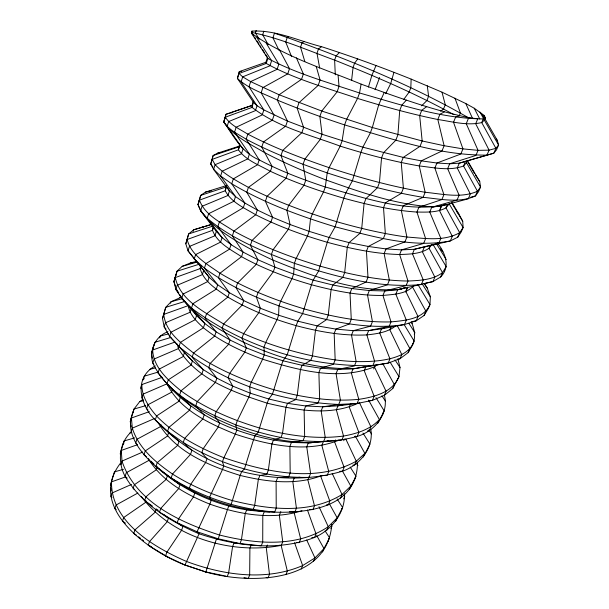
<?xml version="1.0" encoding="UTF-8"?>
<svg xmlns="http://www.w3.org/2000/svg" width="609" height="609" viewBox="0 0 609 609"><rect width="100%" height="100%" fill="white"/><g stroke="black" fill="none" stroke-linecap="round" stroke-linejoin="round"><path stroke-width="0.91" d="M437.46 243.06C445.248 252.659 450.713 266.932 440.634 277.004L432.946 281.594L397.662 289.785L384.789 290.957L369.336 290.546L351.812 288.544L332.849 285.012L313.186 280.11L293.614 274.058L274.933 267.153L257.881 259.716L243.082 252.096L231.039 244.628L222.072 237.624L216.355 231.344L200.605 210.821L198.054 204.586L200.688 195.382L205.477 192.094L226.563 185.539M444.425 270.997L444.433 269.201M411.151 79.117L442.005 92.172L465.801 103.553L474.228 108.235L484.17 115.413L485.358 117.735L483.272 118.9C440.809 118.656 399.999 104.337 359.531 92.994C328.647 82.58 296.743 73.765 267.838 58.464L251.532 33.297L251.959 31.128C275.839 29.772 298.714 40.91 321.537 46.672C351.781 56.431 381.668 67.272 411.151 79.117L410.809 87.772L409.187 91.997L403.706 99.488M424.237 283.413L427.244 288.095L430.342 296.766L429.977 304.584L428.203 308.71L424.108 315.47L416.198 320.821L404.475 324.521L381.531 328.86L368.643 330.596L353.266 330.687L335.902 329.096L317.182 325.884L297.831 321.187L278.633 315.211L260.355 308.245L243.729 300.61L229.349 292.678L217.702 284.784L209.108 277.255L188.036 250.839L185.806 243.806L188.661 233.925L193.639 229.814L211.551 224.378M239.634 143.907L238.431 149.806C246.112 160.471 259.312 165.138 270.426 171.304C294.078 182.297 318.758 190.937 343.788 198.214C367.729 204.784 392.089 210.394 416.929 212.061C426.703 212.122 437.125 212.731 445.986 207.867L449.198 203.878L463.099 227.568L461.203 231.991L457.74 237.19L450.302 240.951L414.379 249.294L401.521 249.873L386.007 248.921L368.316 246.462L349.102 242.595L329.111 237.48L309.159 231.359L290.051 224.523L272.558 217.299L257.318 210.021L244.856 203.025L235.5 196.578L229.433 190.937L213.63 169.378L210.729 163.996L213.127 155.531L217.702 153.118L239.246 146.145M196.76 261.276L190.366 263.019L182.182 266.339L177.021 271.218L173.968 281.723L175.894 289.496L181.71 298.387L196.578 315.546L204.83 323.546L216.096 331.836L230.073 340.066L246.302 347.868L264.192 354.887L283.033 360.794L302.079 365.309L320.555 368.217L337.759 369.412L353.053 368.856L388.177 363.109L400.014 358.709L408.137 352.641L412.514 345.181L412.658 343.476M398.065 359.432L400.006 367.509L398.994 376.621L392.698 388.595L384.378 395.325L372.434 400.372L357.072 403.478L337.995 405.815L322.785 406.804L305.748 405.975L287.501 403.341L268.752 399.009L250.253 393.178L232.737 386.114L216.895 378.151L203.299 369.655L192.398 361.008L169.629 336.396L164.148 326.873L162.512 318.416L165.755 307.324L171.083 301.729L181.162 297.253L179.373 297.71M351.614 80.266L353.053 67.5L354.583 63.229L357.719 58.898M397.327 380.488L397.54 378.653M226.289 185.38L225.239 190.762C231.412 202.637 244.833 208.126 255.711 214.771C278.549 226.403 302.726 235.173 327.315 242.298C350.936 248.7 375.083 253.869 399.633 254.509C409.659 254.166 420.377 254.022 429.048 248.282L431.53 244.94M384.355 395.157C389.379 413.618 374.482 431.476 357.224 436.379C317.03 447.767 274.309 438.259 235.812 424.892C204.304 411.532 168.305 395.667 152.79 363.025C148.961 350.632 155.356 336.061 167.947 331.776M382.627 414.668L382.871 412.894M370.812 429.375C374.048 448.041 359.576 465.36 342.517 471.191C309.905 480.798 274.461 479.77 241.644 471.556C208.461 463.122 178.696 444.768 155.272 419.936C139.918 405.381 133.173 377.656 155.28 365.925M357.498 462.124C357.65 516.942 285.415 514.97 246.683 509.862C213.021 504.404 181.36 489.233 155.919 466.547C140.945 453.393 123.779 432.809 133.158 411.745M354.583 479.877L354.895 478.08M251.959 31.128L251.532 33.297C284.502 56.66 324.041 68.802 361.099 84.133L359.531 92.994L357.559 98.414L346.574 119.471L344.603 124.921L342.083 140.923L340.187 146.13L329.104 167.65L327.208 172.887L325.305 187.009L323.478 192.018L312.31 213.949L310.491 218.981L309.159 231.359L307.4 236.178L296.164 258.475L294.406 263.316L293.614 274.058L291.924 278.709L280.627 301.326L278.937 305.984L278.633 315.211L277.004 319.687L265.661 342.593L264.032 347.084L264.192 354.887L262.616 359.211L251.235 382.361L249.667 386.692L250.253 393.178L248.731 397.35L237.327 420.712L235.812 424.892L236.794 430.144L235.325 434.171L223.906 457.724L222.437 461.759L223.792 465.855L222.376 469.752L209.526 497.363L211.224 500.377L209.854 504.145L197.05 531.764L199.067 533.773C235.767 545.991 277.559 551.739 314.518 537.465C331.654 530.051 345.273 512.816 344.481 493.663M265.478 54.262L267.465 57.391L265.897 62.27L239.322 71.603L237.441 78.439L253.633 102.586L257.028 105.715L263.849 109.924L287.433 121.054L322.07 134.262L362.85 147.195L403.257 157.404L421.268 160.86L436.912 163.014L449.686 163.783L459.277 163.174L493.823 153.186L496.548 149.799L498.588 145.056L497.355 140.473L484.14 117.415M341.352 510.136L341.679 508.408M200.65 266.103L200.178 268.599C203.863 282.081 217.154 289.587 227.857 297.093C249.134 309.806 272.39 318.819 296.164 325.655C319.2 331.753 342.966 336.084 366.877 334.912C377.062 333.755 387.941 332.377 396.086 325.579M331.806 524.372C327.406 583.681 248.738 584.473 205.85 571.996L184.991 565.023C148.581 551.175 86.371 507.426 120.384 463.312M328.205 541.203L328.746 538.501M393.947 72.319L390.704 83.57L385.657 93.71M224.911 117.781L223.846 121.975C233.673 136.332 242.131 152.943 259.183 159.878C280.285 171.038 302.696 179.465 325.305 187.009C364.281 197.567 406.705 213.523 447.425 204.434L445.986 207.867L459.673 232.676L457.74 237.19M405.092 287.813L399.321 289.412C355.481 292.503 312.851 276.372 272.923 260.066C254.729 251.738 236.954 242.382 220.709 230.636C211.795 223.351 202.043 215.83 198.054 204.586L199.676 198.641M175.636 286.702L173.968 281.723L176.07 274.271M152.463 358.229L151.428 353.928L153.94 345.166M130.585 423.4L130.28 421.656L134.003 409.05L139.758 401.567L142.871 399.435M269.772 511.705L264.253 511.75L262.799 515.465L262.723 542.117L261.246 545.824L239.976 543.578L218.273 538.82L216.317 539.338L205.85 571.996L184.991 565.023L199.067 533.773C170.322 521.433 141.395 503.955 125.119 476.352C117.347 462.185 119.021 442.758 131.369 431.827M368.437 87.087L371.871 75.364L376.012 65.528M132.884 412.643L134.003 409.05L145.665 405.67M239.322 71.603L237.441 78.439C248.594 88.884 263.849 93.497 277.346 100.097C299.415 109.3 321.917 117.392 344.603 124.921C390.978 138.494 438.077 155.508 486.964 155.112L489.08 150.149L475.698 123.794L477.783 118.778L470.247 117.918C432.862 110.298 396.916 97.029 361.099 84.133M110.412 485.297L114.401 471.868L123.429 469.349M120.194 453.964L124.053 440.931L134.635 437.917M130.28 421.656L131.422 418.002L149.357 411.646M140.687 388.321L141.867 384.561L162.047 377.374M151.428 353.928L154.838 342.296L170.923 337.432M162.512 318.416L165.755 307.324L185.037 301.371M173.968 281.723L177.021 271.218L198.45 264.458M185.806 243.806L188.661 233.925L213.226 226.008L212.503 230.339C217.329 243.128 230.781 249.591 241.529 256.678C263.575 268.881 287.281 277.773 311.45 284.746C334.775 290.988 358.724 295.738 382.962 295.434C393.467 294.398 406.157 294.147 413.747 285.804M198.054 204.586L200.688 195.382L225.726 187.138M159.733 337.904L160.319 336.031L168.526 333.877M170.596 303.274L171.083 301.729L182.685 298.547M193.122 231.466L193.639 229.814L211.521 224.485M256.183 30.45L255.422 32.878L259.251 39.235M120.848 464.72L121.975 461.12L121.298 450.424L137.185 444.814M131.156 431.895L132.32 428.18L131.422 418.002M263.826 31.181L262.692 34.736L268.188 44.678M467.438 160.426L466.464 162.755L463.54 165.991C449.335 171.266 433.791 167.513 419.236 165.93C392.424 161.339 366.123 154.26 340.187 146.13C310.453 135.053 277.46 127.144 252.08 107.397L252.042 105.342L253.298 101.414M200.993 266.08L200.178 268.599L175.263 277.575C180.287 300.77 205.37 312.379 223.602 323.996C258.414 342.151 296.301 354.301 335.163 359.873C359.759 363.337 430.578 366.138 411.303 321.902M213.34 227.736L212.503 230.339L187.146 239.512C191.165 255.635 207.418 264.276 219.978 273.228C246.333 288.925 275.047 300.184 304.371 308.961C332.567 316.741 361.617 322.618 390.993 321.902C404.939 320.517 423.453 319.283 429.977 304.584L417.858 284.426M226.685 186.278L225.239 190.762L199.44 200.14C204.959 215.373 221.326 222.666 233.94 231.1C261.269 246.143 290.554 257.257 320.387 266.209C348.942 274.195 378.219 280.604 407.992 281.038C419.829 280.437 432.634 280.079 442.499 272.649L446.26 266.727L432.991 244.407M239.923 145.163L238.431 149.806L212.16 159.398L210.729 163.996L212.929 167.072M166.013 329.005L164.148 326.873L165.435 322.785L190.16 312.242L192.901 303.724L216.256 289.153L217.702 284.784L204.418 268.143L194.225 259.038L195.641 254.577L220.61 242.1L222.072 237.624L207.189 218.281L200.605 210.821L202.028 206.291L227.956 195.497L229.433 190.937L227.142 187.054M179.16 346.224L178.384 348.614C196.821 379.651 234.632 392.622 267.199 403.173C296.735 410.2 329.941 416.396 358.61 403.021M197.324 262.418L203.711 270.388L202.333 274.644L177.219 285.263L175.894 289.496L178.833 293.005M160.936 424.511L160.19 426.78L136.903 439.295L135.708 443.063L137.314 444.524M172.507 389.136L171.487 392.257L147.88 404.779L146.64 408.669L147.987 409.979M145.993 500.743L145.399 502.539L123.68 517.513L122.523 521.083L125.462 523.192M157.244 466.875L156.254 469.828L134.285 484.772L133.089 488.456L134.589 489.628M179.198 395.85L180.371 397.213L179.061 401.164L156.551 415.993L155.272 419.936L168.739 432.238L167.475 436.059L145.231 450.949L143.998 454.763L146.35 456.742M156.216 508.789L154.99 512.397L134.932 529.891L133.736 533.492L136.439 535.197M440.162 209.45L441.441 205.971L445.484 204.297M375.098 89.713L379.628 77.465M405.739 292.016L407.627 287.105L405.815 291.445L418.025 316.528L416.198 320.821L412.552 321.529M373.675 368.925L375.053 365.408M251.327 544.712L249.911 548.313L249.667 574.965L248.244 578.55L243.996 577.682M343.735 440.741L344.374 439.135M267.442 545.017L266.3 547.872L269.49 574.333L268.044 577.88L266.179 577.606M280.818 511.621L279.341 515.305L282.736 541.827L281.236 545.489L279.44 545.329M294.337 477.844L292.815 481.658L296.423 508.218L294.878 512.009L289.328 511.857M294.87 511.682L294.276 513.143L300.701 539.026L299.194 542.642L296.423 542.512M309.067 476.824L307.842 479.839L314.503 505.843L312.942 509.581L309.25 509.566M343.522 404.642L337.995 405.815L336.358 409.842L343.522 436.059L341.855 440.056L323.448 441.533L321.856 445.43L328.769 471.541L327.155 475.408L321.544 475.614M323.585 441.555L325.244 437.498L321.156 410.877L322.785 406.804L338.703 404.452L357.072 403.478L358.792 399.337L351.355 373.028L353.053 368.856L367.501 366.359L365.948 366.603L364.251 370.714L374.154 396.292L372.434 400.372L368.689 400.836M458.988 116.418L460.404 112.954L454.953 98.148M335.688 439.881L334.737 442.187L344.123 467.377L342.517 471.191L339.746 471.366M350.556 403.874L349.246 407.056L358.884 432.436L357.224 436.379L354.446 436.638M285.887 574.645L287.349 571.135L281.145 545.382C232.037 554.989 171.669 537.541 141.25 496.411M375.068 365.202L374.39 366.824C338.36 381.188 298.075 370.203 262.616 359.211C241.606 351.469 220.945 341.931 203.429 327.771C196.844 321.659 189.688 314.937 188.265 305.611L163.768 314.396C165.496 331.73 180.903 343.034 193.54 353.022C218.037 369.823 245.701 381.379 274.096 389.798C301.615 397.22 330.238 402.069 358.792 399.337C374.093 397.06 392.592 392.516 398.994 376.621L390.156 362.248M391.237 326.424L389.836 329.781L401.788 354.56L400.014 358.709L397.258 359.181M252.042 105.342L226 114.294L223.846 121.975C233.506 136.523 250.269 143.998 264.786 152.714C284.677 163.113 305.292 172.027 326.241 180.066C360.931 192.292 396.413 205.035 433.486 206.816L441.441 205.971L468.298 198.816L470.338 194.043L457.268 168.008L459.277 163.174L493.823 153.186L495.901 148.337L498.588 145.056L484.345 120.148L483.668 116.593L484.17 115.413M413.359 285.72L412.681 287.319L425.919 311.26L424.108 315.47M429.977 246.074L429.048 248.282L442.499 272.649L440.634 277.004M465.527 161.248L463.54 165.991L477.464 191.264L475.454 195.938C459.064 203.467 440.284 198.93 423.095 197.331C390.491 191.987 358.564 183.18 327.208 172.887C299.521 163.379 272.056 152.943 246.165 139.202C238.309 134.17 228.931 130.204 223.846 121.975L226 114.294L229.471 113.122M483.272 118.9L481.727 122.584L495.901 148.337L489.08 150.149L478.05 150.354L462.947 148.878L444.121 145.718L422.166 140.968L372.335 127.525L321.773 111.051L279.12 94.76L250.649 81.606L242.694 76.856L238.979 73.499L266.232 63.45L267.838 58.464L267.465 57.391M485.358 117.735L484.345 120.148L481.727 122.584C467.194 125.941 452.236 121.625 437.825 119.509C410.702 113.967 384.005 106.537 357.559 98.414C326.782 87.917 294.817 79.239 266.232 63.45L265.897 62.27M301.181 569.034L302.643 565.578L314.937 557.943L323.965 548.587L329.629 537.892L325.122 530.926M313.483 561.353L314.937 557.943L306.708 539.985M326.767 530.241L328.266 526.716L337.18 517.833L342.661 507.594L337.089 498.9M340.477 498.132L342.03 494.493L350.807 486.104L356.09 476.36L350.183 467.05M384.378 395.325L386.091 391.313L374.39 366.824L377.268 364.715M330.893 528.696L331.943 526.245M343.666 498.908L344.747 496.388L343.643 494.843M414.257 334.272L414.927 332.704L408.829 323.265M322.526 551.944L323.965 548.587L316.672 535.478M335.696 521.296L337.18 517.833L329.606 504.199M349.269 489.682L350.807 486.104L342.661 471.442M363.284 457.054L369.945 444.151L362.972 433.052M377.755 423.377L384.241 410.923L375.989 397.654M392.698 388.595L394.388 384.66L382.954 364.015M408.137 352.641L409.887 348.576L397.319 325.861M412.514 345.181L414.234 341.192L404.17 324.65M384.195 92.53L378.714 104.756L372.335 127.525L370.295 132.968L362.85 147.195L360.909 152.402L352.367 180.82L345.661 193.205L343.788 198.214L335.14 226.814L329.111 237.48L327.315 242.298L318.576 271.043L313.186 280.11L311.45 284.746L302.635 313.612L297.831 321.187L296.164 325.655L287.273 354.605L283.033 360.794L281.419 365.111L272.474 394.114L268.752 399.009L267.199 403.173L258.201 432.223L254.965 435.907L253.458 439.934L244.43 468.999L241.644 471.556L240.19 475.439L231.123 504.511L228.771 506.01L227.363 509.771L218.273 538.82L197.05 531.764L177.196 522.735L159.512 512.169L160.784 508.424L178.665 488.624L179.959 484.871L155.919 466.547L157.198 462.695L177.668 445.385L178.977 441.533L168.739 432.238M122.965 444.41L124.038 442.941M144.234 378.501L143.1 379.894L144.257 376.195L158.31 372.03M406.37 100.127L401.765 105.182L399.702 110.564L397.905 134.81L395.812 140.215L383.525 152.783L381.538 157.952L379.453 182.563L377.451 187.747L365.986 198.549L364.075 203.528L361.723 228.451L359.797 233.437L349.102 242.595L347.267 247.383L344.671 272.581L342.821 277.384L332.849 285.012L331.083 289.625L328.259 315.059L326.477 319.687L317.182 325.884L315.477 330.337L312.455 355.976L310.735 360.429L302.079 365.309L300.435 369.602L297.222 395.408L295.563 399.702L287.501 403.341L285.91 407.49L282.523 433.441L280.924 437.582L273.426 440.071C233.445 432.512 194.088 415.079 166.935 383.921L168.251 379.849L191.036 365.088L192.398 361.008L169.629 336.396L170.946 332.24L195.215 319.717L196.578 315.546L194.035 311.838M421.649 105.821L426.924 100.523L428.591 96.275L427.29 85.778M339.434 52.564L336.138 55.8L334.63 60.116L335.285 74.838M440.642 111.234L443.542 108.996L445.263 104.718L442.005 92.172M321.537 46.672L318.484 48.948L316.992 53.326L319.687 68.155M426.711 106.636L421.763 110.229L419.67 115.558L422.166 140.968L420.043 146.312L403.257 157.404L401.24 162.534L403.394 188.204L401.354 193.335L385.451 202.782L383.518 207.722L385.345 233.612L383.381 238.545L368.316 246.462L366.451 251.22L367.981 277.293L366.093 282.043L351.812 288.544L350.015 293.119L351.264 319.352L349.444 323.927L335.902 329.096L334.174 333.511L335.163 359.873L333.405 364.281L320.555 368.217L318.888 372.48L319.634 398.941L317.944 403.188L305.748 405.975L304.135 410.093L304.652 436.623L303.023 440.733L291.445 442.439L273.426 440.071L271.888 444.075L268.348 470.148L266.803 474.145L259.83 475.553L258.345 479.428L254.653 505.592L253.154 509.459L246.683 509.862L245.244 513.6L241.415 539.84L239.976 543.578L233.963 543.038L232.577 546.661L228.626 572.955L227.226 576.571L224.515 575.878M304.439 41.374L302.034 42.813L300.549 47.258L304.835 61.539M137.855 493.031L115.992 505.067L114.865 508.606L116.281 509.756M301.98 510.715C271.858 520.375 239.04 514.354 209.854 504.145C186.605 494.79 163.121 481.833 149.258 460.206L126.276 472.706L125.119 476.352L127.22 478.164M444.471 111.835L439.934 114.241L437.825 119.509L444.121 145.718L441.982 150.986L421.268 160.86L419.236 165.93L425.158 192.277L423.095 197.331L403.303 205.72L401.346 210.6L406.911 237.046L404.932 241.918L386.007 248.921L384.119 253.618L389.357 280.14L387.446 284.829L369.336 290.546L367.524 295.076L372.442 321.651L370.599 326.165L353.266 330.687L351.515 335.057L356.143 361.662L354.362 366.017L337.759 369.412L336.069 373.629L340.416 400.25L338.703 404.452C281.586 401.849 223.374 383.51 178.993 346.666L180.363 342.448L203.429 327.771L204.83 323.546L191.485 308.093L181.71 298.387L183.081 294.078L207.692 281.579L209.108 277.255L203.711 270.388M158.264 422.745C175.103 452.061 209.329 465.877 240.19 475.439C266.841 481.955 296.119 485.647 322.29 475.37M425.897 246.409L424.229 247.254L422.357 251.753L434.849 277.148L432.946 281.594L425.714 283.17M288.59 36.829L287.204 37.514L274.438 33.198L272.946 37.834L278.998 50.296M339.015 440.155C305.733 453.431 268.15 444.973 235.325 434.171C209.313 423.499 180.058 410.375 166.988 383.815L143.001 394.183L141.798 398.012L143.077 399.359M131.491 484.429L111.949 493.046L110.853 496.533L111.942 497.553M142.673 452.053L121.975 461.12C135.822 502.516 181.124 522.811 219.682 535.067C255.049 543.867 296.4 547.993 328.266 526.716L319.025 506.696M154.26 418.634L132.32 428.18C138.669 448.346 155.729 462.421 172.499 474.038C191.119 485.799 211.468 494.462 232.585 500.628C268.089 509.413 309.349 514.75 342.03 494.493L332.209 473.399M459.102 115.611L455.631 117.057L453.515 122.257L462.947 148.878L460.8 154.054L436.912 163.014L434.872 168.008L443.931 194.621L441.86 199.592L418.885 207.25L416.929 212.061L425.622 238.644L423.628 243.433L401.521 249.873L399.633 254.509L407.992 281.038L406.066 285.651L384.789 290.957L382.962 295.434L390.993 321.902L389.143 326.348L368.643 330.596L366.877 334.912L374.611 361.304L372.822 365.598C308.58 367.257 243.006 346.529 191.485 308.093M174.95 342.068L152.638 350.038C153.498 367.798 168.297 380.328 181.002 390.849C204.639 408.106 231.808 419.807 259.761 428.058C286.968 435.321 315.393 439.668 343.522 436.059C356.608 433.661 370.089 429.657 379.392 419.571L368.582 400.083M470.247 117.918L468.351 118.588L466.243 123.688L478.05 150.354L475.911 155.424L449.686 163.783L447.661 168.701L459.11 195.2L457.047 200.079L431.712 207.326L429.756 212.061L440.863 238.385L438.876 243.082L414.379 249.294L412.491 253.869L423.278 280.003L421.367 284.54C378.082 288.674 335.201 276.494 294.406 263.316C263.773 251.89 232.493 239.535 207.189 218.281L208.659 213.66L233.985 201.214L235.5 196.578L220.618 176.039L213.63 169.378L215.099 164.681L212.16 159.398L213.127 155.531L238.659 146.944M125.385 476.976L111.485 481.864C111.059 522.225 153.963 547.225 186.308 561.384C223.031 575.109 265.562 581.496 302.643 565.578L294.573 542.726M252.453 105.38L230.339 112.825L232.037 112.825M384.043 328.038L381.531 328.86L379.772 333.115L389.958 358.884L388.177 363.109L368.445 366.207M182.182 266.339L196.76 262.174M399.321 289.412L405.137 287.798M404.909 287.836L397.662 289.785L395.842 294.193L406.325 320.144L404.475 324.521C370.264 329.949 335.628 322.389 302.635 313.612C268.067 303.076 233.734 289.671 204.418 268.143L205.88 263.613L229.532 249.165L231.039 244.628L217.824 226.731L219.347 222.034L243.296 207.722L244.856 203.025L231.732 183.781L220.618 176.039L222.14 171.251L247.848 158.842L249.416 154.039L234.549 132.229L236.132 127.266L262.22 114.911L263.849 109.924L249.005 86.767L250.649 81.606L277.133 69.319L278.823 64.151L266.179 43.125M470.864 197.164L475.454 195.938L478.567 191.614L480.531 187.039L479.74 181.558L467.552 160.822M326.926 441.083L328.738 440.604M149.883 369.298L155.249 367.95M139.758 401.567L143.419 400.692M129.93 432.892L131.727 432.481M205.477 192.094L211.643 190.708M190.366 263.019L193.959 262.433M367.448 430.944L369.267 430.723L370.919 426.848L359.462 402.648M217.702 153.118L219.43 152.912M297.154 477.517L299.978 477.182M240.144 71.512L241.781 71.329M433.486 206.816L441.441 205.971L439.5 210.638L452.274 236.345L450.302 240.951C411.631 248.396 372.411 236.246 335.14 226.814C299.415 215.883 263.948 202.949 231.732 183.781L233.308 178.909L257.561 164.75L259.183 159.878L246.165 139.202L247.802 134.14L272.368 120.163L274.05 115.101L261.154 92.895L262.86 87.643L287.745 73.864L289.488 68.611L279.523 49.984M352.794 465.162L354.636 464.971L356.242 461.226L364.867 453.37L355.222 435.983M201.701 227.233L203.49 227.058M323.448 441.533L308.321 442.926L291.445 442.439L289.884 446.412L290.188 473.01L288.613 476.976L277.62 477.677L276.113 481.521L276.22 508.15L274.697 511.986C238.104 509.177 202.226 497.545 171.175 477.913L172.499 474.038L190.518 454.367L191.858 450.493L183.248 442.484L167.574 431.362L168.899 427.381L189.582 410.184L190.929 406.195L179.64 394.967L181.002 390.849L201.906 373.781L203.299 369.655L192.124 357.293L193.54 353.022L214.65 336.107L216.096 331.836L205.058 318.263L206.52 313.841L227.857 297.093L229.349 292.678L218.464 277.811L219.978 273.228L241.529 256.678L243.082 252.096L232.364 235.858L233.94 231.1L255.711 214.771L257.318 210.021L246.79 192.315L248.426 187.374L270.426 171.304L272.094 166.371L261.779 147.096L263.476 141.966L285.697 126.17L287.433 121.054L277.346 100.097L279.12 94.76L301.569 79.284L303.366 73.963L296.416 57.847M326.028 441.327L308.321 442.926L306.746 446.869L310.59 473.459L308.991 477.38C264.862 478.156 220.968 465.101 183.248 442.484L184.611 438.465L202.774 418.946L204.167 414.935L195.74 405.807L197.156 401.651L215.457 382.3L216.895 378.151L208.674 367.821L210.143 363.52L228.588 344.367L230.073 340.066L222.079 328.457L223.602 323.996L242.184 305.063L243.729 300.61L235.987 287.638L237.563 283.01L256.282 264.336L257.881 259.716L250.413 245.29L252.05 240.479L270.898 222.087L272.558 217.299L265.395 201.305L267.092 196.311L286.07 178.239L287.791 173.268L280.962 155.607L282.728 150.415L301.828 132.701L303.617 127.532L297.146 108.075L298.989 102.677L318.21 85.367L320.068 79.992L316.208 66.404M326.454 504.93L328.289 504.869L329.842 501.184L320.699 476.185M355.823 368.399C316.984 370.325 278.96 358.008 243.874 342.425C220.214 330.344 195.04 317.16 179.655 294.703M269.947 511.796C228.497 509.512 187.252 493.556 156.018 466.06M311.785 537.465L314.518 537.465L316.025 533.895L307.431 509.984M311.526 442.636C278.61 442.644 246.409 433.014 216.85 419.038C195.527 408.099 174.714 394.716 160.091 375.35M204.928 571.76L223.61 575.65M338.094 75.295L339.03 86.44L337.112 91.845L321.773 111.051L319.862 116.486L322.07 134.262L320.227 139.461L304.896 159.116L303.061 164.339L305.756 180.256L303.982 185.258L288.666 205.317L286.908 210.341L290.051 224.523L288.346 229.334L273.06 249.751L271.363 254.585L274.933 267.153L273.289 271.797L258.041 292.533L256.404 297.184L260.355 308.245L258.772 312.714L243.57 333.732L241.994 338.223L246.302 347.868L244.772 352.185L229.623 373.454L228.101 377.778L232.737 386.114L231.26 390.278L216.165 411.768L214.703 415.939L219.636 423.042L218.212 427.069L203.178 448.749L201.769 452.776L206.984 458.722L205.598 462.619L190.64 484.459L189.27 488.349L194.743 493.221L193.411 496.982L178.521 518.975L177.196 522.735L182.906 526.595L181.619 530.233L166.797 552.34L165.519 555.987L186.164 565.563M453.872 114.667C415.559 93.535 375.235 76.308 334.63 60.116C307.256 50.159 280.209 38.161 251.57 32.376L253.557 35.505M168.099 557.25L148.223 545.306L149.456 541.675L167.193 521.768L168.449 518.137L163.41 514.293M468.953 118.047C411.486 84.803 349.49 60.116 287.204 37.514L285.72 42.051L291.589 56.69M152.357 506.049L144.645 500.568L145.878 496.845L166.15 479.435L167.406 475.705L165.427 473.794M156.932 509.337L158.37 510.441M138.555 536.773L140.717 538.501M142.156 539.65L143.595 540.807M150.08 545.984L151.519 547.133M150.826 461.021L154.069 464.172M161.994 377.298L157.944 373.142L159.223 369.115L183.149 356.592L184.474 352.558L183.035 350.175M153.91 364.251L152.79 363.025L154.039 359.066L178.384 348.614L177.348 344.123M456.438 211.277L458.805 213.957L462.718 221.25L463.099 227.568L459.673 232.676C443.755 241.834 424.321 238.195 406.911 237.046C383.244 233.848 359.965 228.36 337.021 221.79C306.662 212.64 276.775 201.67 248.426 187.374C236.665 180.873 224.477 174.524 215.099 164.681L241.453 153.811L242.983 149.083L227.119 126.436L228.649 121.564L255.445 110.61L257.028 105.715L241.103 81.903L242.694 76.856L269.947 65.818L271.591 60.733L256.785 37.514M496.145 139.05L497.355 140.473M483.668 116.593L479.938 112.056L483.98 119.356M196.167 260.972L188.036 250.839L189.414 246.455L214.924 235.752L216.355 231.344L215.647 229.821M440.551 248.731L442.766 251.624M356.334 463.342L357.94 465.626M368.841 430.015L371.536 433.92M178.604 293.165L176.465 289.191M424.123 283.459L427.244 288.095M381.904 395.827L385.55 401.232M475.378 175.027L479.74 181.558M411.166 321.841L412.209 323.409M394.959 359.866L400.006 367.509M254.547 37.065L255.544 38.626M257.036 40.97L259.023 44.099M260.013 45.66L261.01 47.228M262.494 49.573L264.481 52.701M422.448 284.274L430.342 296.766M436.333 243.539L446.26 259.632M451.627 202.843L462.718 221.25M452.038 202.637L458.805 213.957M466.464 162.755L480.531 187.039L477.464 191.264C461.013 198.564 442.317 193.928 425.158 192.277C392.508 186.803 360.536 177.95 329.104 167.65C301.364 158.157 273.829 147.751 247.802 134.14C239.931 129.177 230.567 125.309 225.33 117.21L252.08 107.397L253.58 101.284M467.461 161.271L474.449 173.413M474.228 108.235L479.77 119.029M345.813 439.02L356.242 461.226C315.523 483.538 265.402 471.747 223.906 457.724C199.265 447.912 175.24 435.146 156.551 415.993C148.893 407.124 141.707 396.764 141.867 384.561M465.801 103.553L472.447 118.237M148.527 458.516L149.258 460.206M130.889 425.151L131.194 426.894M110.762 488.129L111.12 490.953"/></g></svg>
